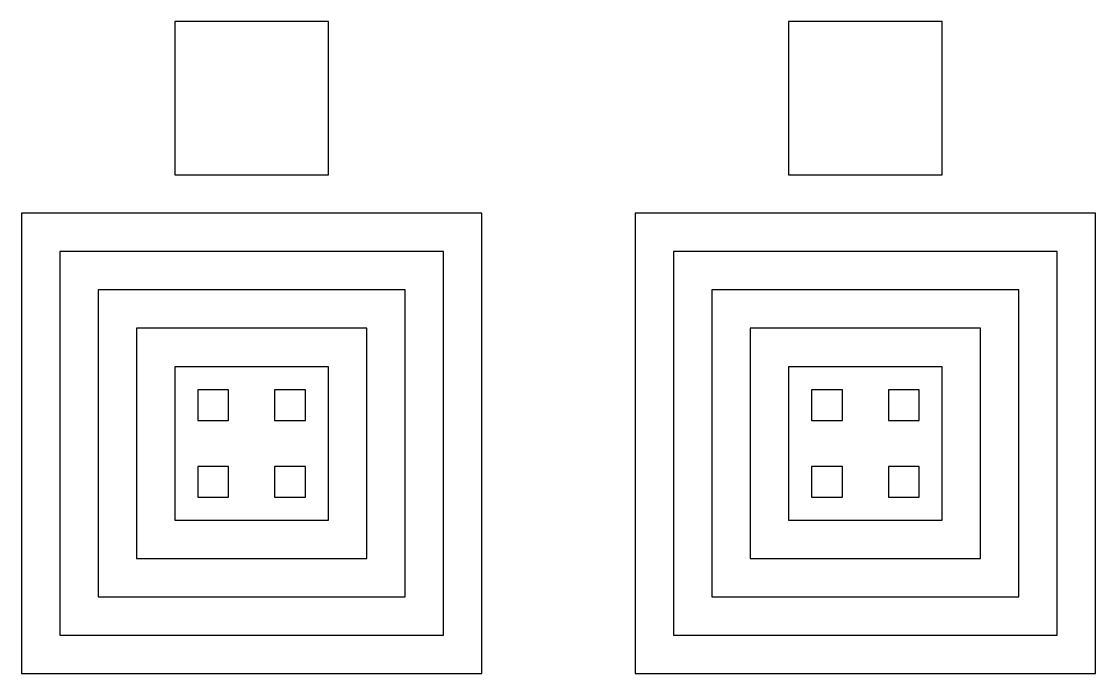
# Model space of a CAD drawing. Header units: millimetres. Extents: x 10 to 150, y 10 to 95.
import ezdxf

# ---------------------------------------------------------------- set-up
doc = ezdxf.new("R2010")
doc.units = ezdxf.units.MM
doc.header["$MEASUREMENT"] = 0
doc.layers.add('Default', color=18, linetype='Continuous', true_color=0x000000)
doc.layers.add('Layer 03', color=5, linetype='Continuous', true_color=0x0000ff)

msp = doc.modelspace()

# ---------------------------------------------------------------- linework, layer by layer
at = {"layer": 'Default'}
for points in [[(30, 75), (50, 75), (50, 95), (30, 95)], [(110, 75), (130, 75), (130, 95), (110, 95)], [(10, 10), (70, 10), (70, 70), (10, 70)], [(90, 10), (150, 10), (150, 70), (90, 70)], [(20, 20), (60, 20), (60, 60), (20, 60)], [(100, 20), (140, 20), (140, 60), (100, 60)], [(30, 50), (30, 30), (50, 30), (50, 50)], [(110, 50), (110, 30), (130, 30), (130, 50)]]:
    msp.add_lwpolyline(points, close=True, dxfattribs=at)
at = {"layer": 'Layer 03'}
for points in [[(15, 15), (65, 15), (65, 65), (15, 65)], [(95, 15), (145, 15), (145, 65), (95, 65)], [(25, 25), (55, 25), (55, 55), (25, 55)], [(105, 25), (135, 25), (135, 55), (105, 55)], [(33, 47), (33, 43), (37, 43), (37, 47)], [(43, 47), (43, 43), (47, 43), (47, 47)], [(113, 47), (113, 43), (117, 43), (117, 47)], [(123, 47), (123, 43), (127, 43), (127, 47)], [(33, 37), (33, 33), (37, 33), (37, 37)], [(43, 37), (43, 33), (47, 33), (47, 37)], [(113, 37), (113, 33), (117, 33), (117, 37)], [(123, 37), (123, 33), (127, 33), (127, 37)]]:
    msp.add_lwpolyline(points, close=True, dxfattribs=at)

doc.saveas('drawing.dxf')
